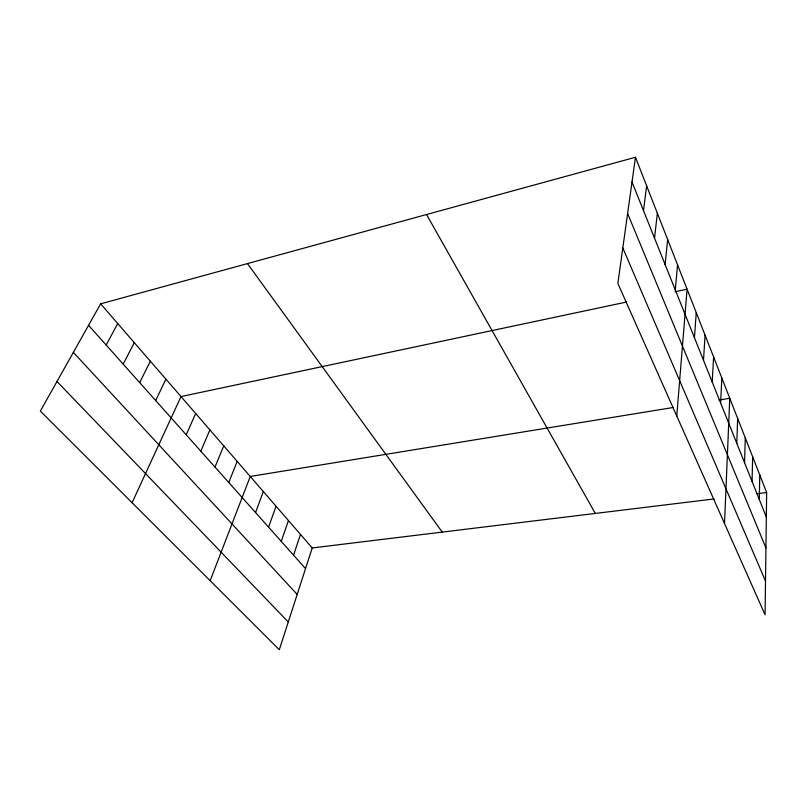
<?xml version="1.0" encoding="UTF-8"?>
<svg xmlns="http://www.w3.org/2000/svg" width="807" height="807" viewBox="0 0 807 807"><rect width="100%" height="100%" fill="white"/><g stroke="black" fill="none" stroke-linecap="round" stroke-linejoin="round"><path stroke-width="1.21" d="M635.462 157.264L766.65 492.542L765.076 614.823L617.859 283.408L635.462 157.264L100.643 303.836L40.35 411.106L279.303 649.736L312.218 547.953L100.643 303.836M759.316 499.543L759.76 474.95M752.063 481.446L752.649 456.752M744.558 462.724L745.285 437.939M736.781 443.315L737.659 418.46M724.515 523.511L729.77 398.285L718.936 400.05M720.611 402.986L721.831 377.999M712.208 382.024L713.61 356.997M703.492 360.285L705.086 335.218M694.444 337.709L696.249 312.632M676.77 416.039L687.08 289.199L675.045 291.751M675.277 289.895L677.557 264.847M665.109 264.545L667.651 239.548M654.527 238.156L657.352 213.219M643.512 210.657L646.629 185.822M293.556 555.166L300.486 534.426M281.24 541.356L288.442 520.525M268.57 527.153L276.065 506.241M255.547 512.546L263.344 491.554M210.163 580.687L250.251 476.453L672.927 407.545M228.764 482.505L237.177 461.372M214.985 467.061L223.741 445.868M200.812 451.163L209.911 429.909M186.215 434.791L195.677 413.487M132.086 502.721L181.01 396.57L626.757 301.989M155.66 400.544L165.909 379.139M139.672 382.609L150.344 361.183M123.178 364.118L134.295 342.662M106.151 345.023L117.731 323.557M312.218 547.953L714.124 498.948M756.946 493.723L766.65 492.542M56.984 381.499L288.27 621.995M73.366 352.366L297.188 594.426M88.568 325.302L305.54 568.602M247.477 263.596L442.246 532.095M426.55 214.521L595.304 513.434M622.812 247.92L765.51 581.111M627.614 213.492L765.934 547.892M632.012 181.979L766.337 517.035"/></g></svg>
